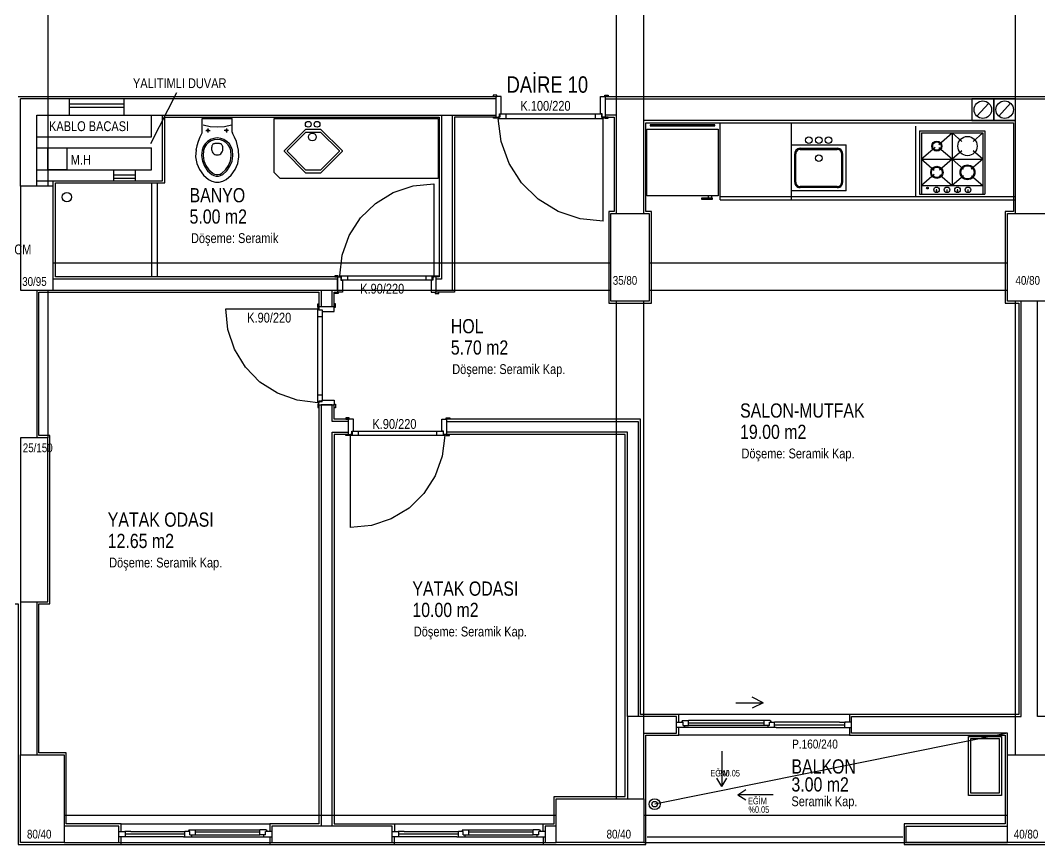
# Model space of a CAD drawing. Header units: centimetres. Extents: x 0 to 13208, y -30 to 2970.
# Drawn here: x 2285.8 to 2751.8, y 1159.2 to 1536 of the extents above; entities that cross this region are included whole.
import ezdxf

# ---------------------------------------------------------------- set-up
doc = ezdxf.new("R2010")
doc.units = ezdxf.units.CM
doc.layers.add('SCOTT-MIMARI', color=8, linetype='CONTINUOUS')
doc.styles.get("Standard").update_dxf_attribs({"font": 'arial.ttf', "width": 0.8})

msp = doc.modelspace()

# ---------------------------------------------------------------- linework, layer by layer
at = {"layer": 'SCOTT-MIMARI'}
for p, q in [((2502.02, 1501.8), (2502.02, 1501.22)), ((2503.58, 1501.8), (2502.02, 1501.8)), ((2502.02, 1501.22), (2503.58, 1501.22)), ((2505.55, 1501.22), (2503.3, 1501.22)), ((2503.3, 1491.72), (2503.3, 1501.22)), ((2503.58, 1501.22), (2503.58, 1501.8)), ((2505.55, 1493.22), (2505.55, 1501.22)), ((2551.05, 1501.22), (2553.3, 1501.22)), ((2551.05, 1493.22), (2551.05, 1501.22)), ((2553.01, 1501.22), (2553.01, 1501.8)), ((2553.01, 1501.8), (2554.57, 1501.8)), ((2554.57, 1501.22), (2553.01, 1501.22)), ((2553.3, 1491.72), (2553.3, 1501.22)), ((2554.57, 1501.8), (2554.57, 1501.22)), ((2368.93, 1491.22), (2382.67, 1491.22)), ((2368.93, 1484.93), (2368.93, 1491.22)), ((2382.67, 1484.93), (2382.67, 1491.22)), ((2502.05, 1491.72), (2503.58, 1491.72)), ((2502.05, 1491.24), (2502.05, 1491.72)), ((2503.58, 1491.24), (2502.05, 1491.24)), ((2503.3, 1491.72), (2504.8, 1491.72)), ((2503.58, 1491.72), (2503.58, 1491.24)), ((2504.3, 1491.72), (2504.3, 1491.22)), ((2505.06, 1491.7), (2504.3, 1491.7)), ((2504.3, 1491.22), (2552.29, 1491.22)), ((2504.8, 1491.72), (2504.8, 1493.22)), ((2504.8, 1493.22), (2505.55, 1493.22)), ((2551.54, 1493.16), (2505.06, 1493.16)), ((2505.06, 1493.16), (2505.06, 1491.7)), ((2507.87, 1491.22), (2507.87, 1493.16)), ((2548.72, 1491.22), (2548.72, 1493.16)), ((2551.8, 1493.22), (2551.05, 1493.22)), ((2551.54, 1493.16), (2551.54, 1491.7)), ((2551.54, 1491.7), (2552.29, 1491.7)), ((2551.8, 1491.72), (2551.8, 1493.22)), ((2553.3, 1491.72), (2551.8, 1491.72)), ((2552.29, 1491.72), (2552.29, 1491.22)), ((2552.29, 1444.23), (2552.29, 1491.22)), ((2554.55, 1491.72), (2553.01, 1491.72)), ((2553.01, 1491.72), (2553.01, 1491.24)), ((2553.01, 1491.24), (2554.55, 1491.24)), ((2554.55, 1491.24), (2554.55, 1491.72)), ((2371.53, 1486.66), (2371.53, 1484.81)), ((2380.06, 1486.66), (2380.06, 1484.81)), ((2603.25, 1488.3), (2573.75, 1488.3)), ((2573.75, 1488.3), (2573.75, 1487.8)), ((2573.75, 1487.8), (2603.25, 1487.8)), ((2603.25, 1487.8), (2603.25, 1488.3)), ((2370.61, 1485.72), (2372.57, 1485.72)), ((2380.98, 1485.72), (2379.02, 1485.72)), ((2572.25, 1455.8), (2572.25, 1486.3)), ((2572.25, 1486.3), (2604.75, 1486.3)), ((2604.75, 1486.3), (2604.75, 1455.8)), ((2696.81, 1485.55), (2696.81, 1456.55)), ((2696.81, 1485.55), (2726.81, 1485.55)), ((2697.81, 1484.55), (2725.81, 1484.55)), ((2697.81, 1484.55), (2697.81, 1456.55)), ((2705.71, 1479.33), (2711.81, 1484.55)), ((2711.81, 1484.55), (2716.29, 1480.71)), ((2711.81, 1484.55), (2711.81, 1460.55)), ((2721.33, 1480.71), (2725.81, 1484.55)), ((2725.81, 1484.55), (2725.81, 1460.55)), ((2376.88, 1479.67), (2374.71, 1479.67)), ((2638.3, 1458.05), (2638.3, 1479.05)), ((2638.3, 1479.05), (2663.3, 1479.05)), ((2642.3, 1477.55), (2659.3, 1477.55)), ((2663.3, 1458.05), (2663.3, 1479.05)), ((2704.02, 1477.87), (2697.81, 1472.55)), ((2711.81, 1472.55), (2705.69, 1477.8)), ((2639.8, 1462.05), (2639.8, 1475.05)), ((2640.3, 1462.05), (2640.3, 1475.05)), ((2642.3, 1477.05), (2659.3, 1477.05)), ((2661.3, 1462.05), (2661.3, 1475.05)), ((2661.8, 1462.05), (2661.8, 1475.05)), ((2697.81, 1472.55), (2703.65, 1467.54)), ((2697.81, 1472.55), (2725.81, 1472.55)), ((2711.81, 1472.55), (2705.96, 1467.54)), ((2716.29, 1476.4), (2711.81, 1472.55)), ((2711.81, 1472.55), (2717.04, 1468.07)), ((2725.81, 1472.55), (2720.5, 1468)), ((2725.81, 1472.55), (2721.33, 1476.4)), ((2703.57, 1465.49), (2697.81, 1460.55)), ((2706.13, 1465.43), (2711.81, 1460.55)), ((2716.96, 1464.96), (2711.81, 1460.55)), ((2720.7, 1464.93), (2725.81, 1460.55)), ((2474.79, 1461.22), (2474.79, 1419.22)), ((2659.3, 1460.05), (2642.3, 1460.05)), ((2659.3, 1459.55), (2642.3, 1459.55)), ((2697.81, 1460.55), (2725.81, 1460.55)), ((2725.81, 1460.55), (2725.81, 1456.55)), ((2597.25, 1454.8), (2597.25, 1454.3)), ((2602.25, 1454.8), (2597.25, 1454.8)), ((2597.25, 1454.3), (2602.25, 1454.3)), ((2600.25, 1455.8), (2600.25, 1454.8)), ((2601.75, 1455.8), (2601.75, 1454.8)), ((2602.25, 1454.3), (2602.25, 1454.8)), ((2605.8, 1454.05), (2740.8, 1454.05)), ((2663.3, 1458.05), (2638.3, 1458.05)), ((2696.81, 1456.55), (2726.81, 1456.55)), ((2704.79, 1458.54), (2704.52, 1458.54)), ((2704.52, 1458.54), (2704.52, 1457.31)), ((2704.79, 1457.31), (2704.79, 1458.54)), ((2709.58, 1458.54), (2709.31, 1458.54)), ((2709.31, 1458.54), (2709.31, 1457.31)), ((2709.58, 1457.31), (2709.58, 1458.54)), ((2714.38, 1458.54), (2714.11, 1458.54)), ((2714.11, 1458.54), (2714.11, 1457.31)), ((2714.38, 1457.31), (2714.38, 1458.54)), ((2719.17, 1458.54), (2718.9, 1458.54)), ((2718.9, 1458.54), (2718.9, 1457.31)), ((2719.17, 1457.31), (2719.17, 1458.54)), ((2431.08, 1419.21), (2429.55, 1419.21)), ((2429.55, 1419.21), (2429.55, 1418.72)), ((2429.55, 1418.72), (2431.08, 1418.72)), ((2430.8, 1418.72), (2432.3, 1418.72)), ((2430.8, 1418.72), (2430.8, 1411.72)), ((2431.08, 1418.72), (2431.08, 1419.21)), ((2431.8, 1419.22), (2474.79, 1419.22)), ((2431.8, 1418.72), (2431.8, 1419.22)), ((2432.56, 1418.75), (2431.8, 1418.75)), ((2432.3, 1418.72), (2432.3, 1417.22)), ((2432.3, 1417.22), (2433.05, 1417.22)), ((2432.56, 1417.29), (2432.56, 1418.75)), ((2474.04, 1417.29), (2432.56, 1417.29)), ((2433.05, 1417.22), (2433.05, 1411.72)), ((2435.37, 1419.22), (2435.37, 1417.29)), ((2471.22, 1419.22), (2471.22, 1417.29)), ((2474.3, 1417.22), (2473.55, 1417.22)), ((2473.55, 1417.22), (2473.55, 1411.72)), ((2474.04, 1418.75), (2474.79, 1418.75)), ((2474.04, 1417.29), (2474.04, 1418.75)), ((2474.3, 1418.72), (2474.3, 1417.22)), ((2475.8, 1418.72), (2474.3, 1418.72)), ((2474.79, 1418.72), (2474.79, 1419.22)), ((2475.51, 1419.21), (2477.05, 1419.21)), ((2475.51, 1418.72), (2475.51, 1419.21)), ((2477.05, 1418.72), (2475.51, 1418.72)), ((2475.8, 1418.72), (2475.8, 1411.72)), ((2477.05, 1419.21), (2477.05, 1418.72)), ((2429.52, 1411.15), (2429.52, 1411.72)), ((2429.52, 1411.72), (2431.08, 1411.72)), ((2431.08, 1411.15), (2429.52, 1411.15)), ((2433.05, 1411.72), (2430.8, 1411.72)), ((2431.08, 1411.72), (2431.08, 1411.15)), ((2473.55, 1411.72), (2475.8, 1411.72)), ((2475.51, 1411.72), (2475.51, 1411.15)), ((2477.07, 1411.72), (2475.51, 1411.72)), ((2475.51, 1411.15), (2477.07, 1411.15)), ((2477.07, 1411.15), (2477.07, 1411.72)), ((2379.8, 1404.22), (2421.8, 1404.22)), ((2421.8, 1361.23), (2421.8, 1404.22)), ((2422.3, 1404.22), (2421.8, 1404.22)), ((2421.81, 1404.94), (2421.81, 1406.47)), ((2421.81, 1406.47), (2422.3, 1406.47)), ((2422.3, 1404.94), (2421.81, 1404.94)), ((2422.27, 1403.47), (2422.27, 1404.22)), ((2423.73, 1403.47), (2422.27, 1403.47)), ((2422.3, 1406.47), (2422.3, 1404.94)), ((2422.3, 1405.22), (2429.3, 1405.22)), ((2422.3, 1405.22), (2422.3, 1403.72)), ((2422.3, 1403.72), (2423.8, 1403.72)), ((2423.73, 1403.47), (2423.73, 1361.98)), ((2423.8, 1403.72), (2423.8, 1402.97)), ((2423.8, 1402.97), (2429.3, 1402.97)), ((2429.87, 1406.5), (2429.3, 1406.5)), ((2429.3, 1406.5), (2429.3, 1404.94)), ((2429.3, 1402.97), (2429.3, 1405.22)), ((2429.3, 1404.94), (2429.87, 1404.94)), ((2429.87, 1404.94), (2429.87, 1406.5)), ((2421.8, 1400.65), (2423.73, 1400.65)), ((2421.8, 1364.8), (2423.73, 1364.8)), ((2422.3, 1361.23), (2421.8, 1361.23)), ((2423.73, 1361.98), (2422.27, 1361.98)), ((2422.27, 1361.98), (2422.27, 1361.23)), ((2422.3, 1360.22), (2422.3, 1361.72)), ((2422.3, 1361.72), (2423.8, 1361.72)), ((2423.8, 1362.47), (2429.3, 1362.47)), ((2423.8, 1361.72), (2423.8, 1362.47)), ((2429.3, 1362.47), (2429.3, 1360.22)), ((2421.81, 1360.51), (2421.81, 1358.98)), ((2422.3, 1360.51), (2421.81, 1360.51)), ((2421.81, 1358.98), (2422.3, 1358.98)), ((2422.3, 1358.98), (2422.3, 1360.51)), ((2422.3, 1360.22), (2429.3, 1360.22)), ((2429.3, 1360.51), (2429.87, 1360.51)), ((2429.3, 1358.95), (2429.3, 1360.51)), ((2429.87, 1358.95), (2429.3, 1358.95)), ((2429.87, 1360.51), (2429.87, 1358.95)), ((2434.52, 1354.3), (2434.52, 1353.72)), ((2436.08, 1354.3), (2434.52, 1354.3)), ((2434.52, 1353.72), (2436.08, 1353.72)), ((2438.05, 1353.72), (2435.8, 1353.72)), ((2435.8, 1346.72), (2435.8, 1353.72)), ((2436.08, 1353.72), (2436.08, 1354.3)), ((2438.05, 1348.22), (2438.05, 1353.72)), ((2478.55, 1353.72), (2480.8, 1353.72)), ((2478.55, 1348.22), (2478.55, 1353.72)), ((2480.51, 1353.72), (2480.51, 1354.3)), ((2480.51, 1354.3), (2482.07, 1354.3)), ((2482.07, 1353.72), (2480.51, 1353.72)), ((2480.8, 1346.72), (2480.8, 1353.72)), ((2482.07, 1354.3), (2482.07, 1353.72)), ((2434.55, 1346.72), (2436.08, 1346.72)), ((2434.55, 1346.24), (2434.55, 1346.72)), ((2435.8, 1346.72), (2437.3, 1346.72)), ((2436.08, 1346.72), (2436.08, 1346.24)), ((2436.8, 1346.72), (2436.8, 1346.22)), ((2437.3, 1348.22), (2438.05, 1348.22)), ((2437.3, 1346.72), (2437.3, 1348.22)), ((2437.56, 1348.16), (2479.04, 1348.16)), ((2437.56, 1348.16), (2437.56, 1346.7)), ((2440.37, 1346.22), (2440.37, 1348.16)), ((2476.22, 1346.22), (2476.22, 1348.16)), ((2479.3, 1348.22), (2478.55, 1348.22)), ((2479.04, 1348.16), (2479.04, 1346.7)), ((2479.3, 1346.72), (2479.3, 1348.22)), ((2480.8, 1346.72), (2479.3, 1346.72)), ((2479.79, 1346.72), (2479.79, 1346.22)), ((2482.05, 1346.72), (2480.51, 1346.72)), ((2480.51, 1346.72), (2480.51, 1346.24)), ((2482.05, 1346.24), (2482.05, 1346.72)), ((2436.08, 1346.24), (2434.55, 1346.24)), ((2437.56, 1346.7), (2436.8, 1346.7)), ((2479.79, 1346.22), (2436.8, 1346.22)), ((2436.8, 1304.23), (2436.8, 1346.22)), ((2479.04, 1346.7), (2479.79, 1346.7)), ((2480.51, 1346.24), (2482.05, 1346.24)), ((2585.8, 1215.22), (2588.8, 1215.22)), ((2589.55, 1212.72), (2585.8, 1212.72)), ((2588.48, 1215.97), (2591.3, 1215.97)), ((2588.8, 1213.72), (2588.8, 1215.22)), ((2588.8, 1213.72), (2591.3, 1213.72)), ((2589.55, 1212.72), (2589.55, 1213.72)), ((2625.8, 1215.97), (2591.3, 1215.97)), ((2591.3, 1213.72), (2591.3, 1215.97)), ((2591.3, 1214.85), (2625.8, 1214.85)), ((2625.8, 1213.72), (2591.3, 1213.72)), ((2628.61, 1215.97), (2625.8, 1215.97)), ((2625.8, 1213.72), (2625.8, 1215.97)), ((2628.3, 1213.72), (2625.8, 1213.72)), ((2627.55, 1213.72), (2627.55, 1212.72)), ((2631.3, 1212.72), (2627.55, 1212.72)), ((2628.3, 1215.22), (2630.55, 1215.22)), ((2628.3, 1213.72), (2628.3, 1215.22)), ((2660.3, 1215.22), (2630.55, 1215.22)), ((2630.55, 1212.72), (2630.55, 1215.22)), ((2630.55, 1213.97), (2662.8, 1213.97)), ((2631.3, 1212.72), (2665.8, 1212.72)), ((2660.3, 1215.22), (2663.11, 1215.22)), ((2662.8, 1212.72), (2662.8, 1215.22)), ((2665.8, 1215.22), (2662.8, 1215.22)), ((2330.8, 1165.22), (2333.8, 1165.22)), ((2336.3, 1165.22), (2333.48, 1165.22)), ((2333.8, 1162.72), (2333.8, 1165.22)), ((2336.3, 1165.22), (2361.05, 1165.22)), ((2363.3, 1165.22), (2361.05, 1165.22)), ((2361.05, 1162.72), (2361.05, 1165.22)), ((2362.98, 1165.97), (2365.8, 1165.97)), ((2363.3, 1163.72), (2363.3, 1165.22)), ((2365.8, 1165.97), (2395.3, 1165.97)), ((2365.8, 1163.72), (2365.8, 1165.97)), ((2398.11, 1165.97), (2395.3, 1165.97)), ((2395.3, 1163.72), (2395.3, 1165.97)), ((2400.8, 1165.22), (2397.8, 1165.22)), ((2397.8, 1163.72), (2397.8, 1165.22)), ((2455.8, 1165.22), (2458.8, 1165.22)), ((2461.3, 1165.22), (2458.48, 1165.22)), ((2458.8, 1162.72), (2458.8, 1165.22)), ((2461.3, 1165.22), (2486.05, 1165.22)), ((2488.3, 1165.22), (2486.05, 1165.22)), ((2486.05, 1162.72), (2486.05, 1165.22)), ((2487.98, 1165.97), (2490.8, 1165.97)), ((2488.3, 1163.72), (2488.3, 1165.22)), ((2490.8, 1165.97), (2520.3, 1165.97)), ((2490.8, 1163.72), (2490.8, 1165.97)), ((2523.11, 1165.97), (2520.3, 1165.97)), ((2520.3, 1163.72), (2520.3, 1165.97)), ((2525.8, 1165.22), (2522.8, 1165.22)), ((2522.8, 1163.72), (2522.8, 1165.22)), ((2360.3, 1162.72), (2330.8, 1162.72)), ((2361.05, 1163.97), (2333.8, 1163.97)), ((2360.3, 1162.72), (2364.05, 1162.72)), ((2363.3, 1163.72), (2365.8, 1163.72)), ((2364.05, 1163.72), (2364.05, 1162.72)), ((2395.3, 1164.85), (2365.8, 1164.85)), ((2365.8, 1163.72), (2395.3, 1163.72)), ((2397.8, 1163.72), (2395.3, 1163.72)), ((2397.05, 1162.72), (2397.05, 1163.72)), ((2397.05, 1162.72), (2400.8, 1162.72)), ((2485.3, 1162.72), (2455.8, 1162.72)), ((2486.05, 1163.97), (2458.8, 1163.97)), ((2485.3, 1162.72), (2489.05, 1162.72)), ((2488.3, 1163.72), (2490.8, 1163.72)), ((2489.05, 1163.72), (2489.05, 1162.72)), ((2520.3, 1164.85), (2490.8, 1164.85)), ((2490.8, 1163.72), (2520.3, 1163.72)), ((2522.8, 1163.72), (2520.3, 1163.72)), ((2522.05, 1162.72), (2522.05, 1163.72)), ((2522.05, 1162.72), (2525.8, 1162.72))]:
    msp.add_line(p, q, dxfattribs=at)
for points in [[(2558.3, 1447.72), (2558.3, 1617.72)], [(2570.8, 1447.72), (2570.8, 1617.72)], [(2740.8, 1447.72), (2740.8, 1617.72)], [(2298.3, 1565.22), (2298.3, 1460.22)], [(2284.8, 1501.22), (2503.3, 1501.22)], [(2345.49, 1479.8), (2357.25, 1503.01)], [(2553.3, 1501.22), (2940.8, 1501.22)], [(2293.3, 1492.72), (2503.3, 1492.72), (2503.3, 1500.22), (2285.8, 1500.22)], [(2285.8, 1460.22), (2285.8, 1500.22)], [(2308.3, 1492.72), (2308.3, 1500.22)], [(2333.3, 1497.72), (2308.3, 1497.72)], [(2333.3, 1496.22), (2308.3, 1496.22)], [(2333.3, 1492.72), (2333.3, 1500.22)], [(2558.3, 1447.72), (2558.3, 1447.72), (2558.3, 1492.72), (2553.3, 1492.72), (2553.3, 1500.22), (2940.8, 1500.22), (2940.8, 1492.72), (2935.8, 1492.72), (2935.8, 1447.72)], [(2730.8, 1490.22), (2730.8, 1500.22), (2720.8, 1500.22), (2720.8, 1490.22), (2730.8, 1490.22)], [(2728.51, 1498.16), (2723.08, 1492.29)], [(2740.8, 1490.22), (2740.8, 1500.22), (2730.8, 1500.22), (2730.8, 1490.22), (2740.8, 1490.22)], [(2738.51, 1498.16), (2733.08, 1492.29)], [(2293.3, 1462.72), (2350.8, 1462.72), (2350.8, 1492.72)], [(2293.3, 1460.22), (2293.3, 1492.72)], [(2430.8, 1418.72), (2301.8, 1418.72), (2301.8, 1461.72), (2351.8, 1461.72), (2351.8, 1491.72), (2477.3, 1491.72), (2477.3, 1418.72), (2475.8, 1418.72)], [(2345.8, 1482.72), (2345.8, 1492.72)], [(2476.8, 1463.72), (2404.59, 1463.72), (2401.8, 1466.52), (2401.8, 1491.22), (2476.8, 1491.22), (2476.8, 1463.72), (2476.8, 1463.72)], [(2478.3, 1492.72), (2478.3, 1417.72), (2475.8, 1417.72), (2475.8, 1412.72), (2483.3, 1412.72), (2483.3, 1492.72)], [(2503.3, 1491.72), (2484.3, 1491.72), (2484.3, 1411.72), (2475.8, 1411.72)], [(2552.29, 1444.23), (2541.71, 1445.3), (2531.63, 1448.7), (2522.56, 1454.26), (2514.96, 1461.71), (2509.21, 1470.66), (2505.59, 1480.66), (2504.3, 1491.22)], [(2552.76, 1491.43), (2552.46, 1491.43), (2552.76, 1491.43)], [(2553.3, 1491.72), (2557.3, 1491.72), (2557.3, 1448.72), (2554.8, 1448.72), (2554.8, 1406.72), (2574.3, 1406.72), (2574.3, 1448.72), (2571.8, 1448.72), (2571.8, 1489.22), (2739.8, 1489.22), (2739.8, 1448.72), (2736.05, 1448.72), (2736.05, 1406.72), (2742.3, 1406.72), (2742.3, 1218.72), (2664.8, 1218.72), (2664.8, 1215.22)], [(2369.31, 1488.3), (2372.52, 1487.57), (2375.8, 1487.32), (2379.08, 1487.57), (2382.29, 1488.3)], [(2740.8, 1447.72), (2740.8, 1490.22), (2570.8, 1490.22)], [(2570.8, 1447.72), (2570.8, 1490.22)], [(2605.8, 1454.05), (2605.8, 1489.22)], [(2638.3, 1454.05), (2638.3, 1489.22)], [(2695.11, 1487.72), (2695.11, 1455.55)], [(2293.3, 1482.72), (2345.8, 1482.72)], [(2368.78, 1484.38), (2367.84, 1482.56), (2367.07, 1480.67), (2366.48, 1478.71), (2366.07, 1476.7)], [(2368.78, 1484.38), (2368.84, 1484.51), (2368.89, 1484.65), (2368.92, 1484.79), (2368.93, 1484.93)], [(2375.8, 1482.26), (2374.22, 1482.07), (2372.71, 1481.54), (2371.36, 1480.69), (2370.23, 1479.56), (2369.39, 1478.2), (2368.86, 1476.7)], [(2382.73, 1476.7), (2382.21, 1478.2), (2381.36, 1479.56), (2380.23, 1480.69), (2378.88, 1481.54), (2377.38, 1482.07), (2375.79, 1482.26)], [(2382.67, 1484.93), (2382.68, 1484.79), (2382.71, 1484.65), (2382.75, 1484.51), (2382.82, 1484.38)], [(2385.53, 1476.7), (2385.12, 1478.71), (2384.53, 1480.67), (2383.76, 1482.56), (2382.82, 1484.38)], [(2406.56, 1476.04), (2406.56, 1476.49), (2416.36, 1486.29), (2423.06, 1486.29), (2432.86, 1476.49), (2432.86, 1476.04), (2423.06, 1466.24), (2416.36, 1466.24), (2406.56, 1476.04)], [(2407.9, 1476.04), (2407.9, 1476.49), (2416.36, 1484.95), (2423.06, 1484.95), (2431.52, 1476.49), (2431.52, 1476.04), (2423.06, 1467.58), (2416.36, 1467.58), (2407.9, 1476.04)], [(2726.81, 1485.55), (2726.81, 1456.55)], [(2293.3, 1467.72), (2345.8, 1467.72), (2345.8, 1477.72)], [(2293.3, 1477.72), (2345.8, 1477.72)], [(2298.3, 1467.72), (2298.3, 1477.72), (2307.05, 1477.72), (2307.05, 1467.72), (2298.3, 1467.72)], [(2375.8, 1481.54), (2374.38, 1481.38), (2373.02, 1480.9), (2371.81, 1480.13), (2370.79, 1479.11), (2370.03, 1477.89), (2369.56, 1476.54)], [(2373.37, 1478.59), (2373.29, 1478.16), (2373.24, 1477.72), (2373.23, 1477.29), (2373.24, 1476.85)], [(2374.71, 1479.67), (2374.41, 1479.64), (2374.11, 1479.54), (2373.85, 1479.37), (2373.63, 1479.15), (2373.47, 1478.88), (2373.37, 1478.59)], [(2382.04, 1476.54), (2381.56, 1477.89), (2380.8, 1479.11), (2379.79, 1480.13), (2378.57, 1480.9), (2377.22, 1481.38), (2375.79, 1481.54)], [(2378.22, 1478.59), (2378.12, 1478.88), (2377.96, 1479.15), (2377.74, 1479.37), (2377.48, 1479.54), (2377.19, 1479.64), (2376.88, 1479.67)], [(2378.36, 1476.85), (2378.37, 1477.29), (2378.35, 1477.72), (2378.3, 1478.16), (2378.22, 1478.59)], [(2642.3, 1477.55), (2641.74, 1477.49), (2641.21, 1477.31), (2640.74, 1477.01), (2640.34, 1476.61), (2640.05, 1476.14), (2639.86, 1475.61), (2639.8, 1475.05)], [(2661.8, 1475.05), (2661.73, 1475.61), (2661.55, 1476.14), (2661.25, 1476.61), (2660.86, 1477.01), (2660.38, 1477.31), (2659.85, 1477.49), (2659.3, 1477.55)], [(2366.09, 1476.8), (2365.92, 1473.71), (2366.45, 1470.66), (2367.65, 1467.81), (2369.46, 1465.3), (2371.78, 1463.26)], [(2368.87, 1476.71), (2368.65, 1474.18), (2369.03, 1471.67), (2369.96, 1469.31), (2371.42, 1467.23), (2373.31, 1465.54)], [(2369.57, 1476.57), (2369.37, 1474.21), (2369.72, 1471.86), (2370.59, 1469.65), (2371.95, 1467.71), (2373.72, 1466.13)], [(2373.23, 1477.06), (2373.29, 1476.49), (2373.48, 1475.96), (2373.78, 1475.47), (2374.18, 1475.07), (2374.67, 1474.76), (2375.21, 1474.57), (2375.77, 1474.5)], [(2375.82, 1474.5), (2376.39, 1474.57), (2376.93, 1474.76), (2377.41, 1475.07), (2377.81, 1475.47), (2378.12, 1475.96), (2378.3, 1476.49), (2378.37, 1477.06)], [(2377.87, 1466.13), (2379.64, 1467.71), (2381, 1469.65), (2381.88, 1471.86), (2382.23, 1474.21), (2382.03, 1476.57)], [(2378.29, 1465.54), (2380.18, 1467.23), (2381.63, 1469.31), (2382.57, 1471.67), (2382.94, 1474.18), (2382.73, 1476.71)], [(2379.82, 1463.26), (2382.14, 1465.3), (2383.94, 1467.81), (2385.14, 1470.66), (2385.67, 1473.71), (2385.51, 1476.8)], [(2642.3, 1477.05), (2641.85, 1477), (2641.43, 1476.86), (2641.05, 1476.62), (2640.73, 1476.3), (2640.5, 1475.92), (2640.35, 1475.5), (2640.3, 1475.05)], [(2661.3, 1475.05), (2661.25, 1475.5), (2661.1, 1475.92), (2660.86, 1476.3), (2660.54, 1476.62), (2660.17, 1476.86), (2659.74, 1477), (2659.3, 1477.05)], [(2328.3, 1467.72), (2328.3, 1462.72)], [(2338.3, 1465.22), (2328.3, 1465.22)], [(2338.3, 1463.72), (2328.3, 1463.72)], [(2338.3, 1467.72), (2338.3, 1462.72)], [(2371.78, 1463.26), (2373.3, 1462.51), (2374.95, 1462.12), (2376.64, 1462.12), (2378.3, 1462.51), (2379.82, 1463.26)], [(2373.31, 1465.54), (2374.25, 1465.09), (2375.27, 1464.85), (2376.32, 1464.85), (2377.34, 1465.09), (2378.29, 1465.54)], [(2373.69, 1466.15), (2374.49, 1465.76), (2375.35, 1465.56), (2376.24, 1465.56), (2377.11, 1465.76), (2377.91, 1466.15)], [(2285.8, 1412.72), (2300.8, 1412.72), (2300.8, 1460.22), (2285.8, 1460.22), (2285.8, 1412.72)], [(2300.8, 1460.22), (2300.8, 1462.72)], [(2345.8, 1461.22), (2345.8, 1419.22)], [(2348.3, 1461.22), (2348.3, 1419.22)], [(2431.8, 1419.22), (2432.91, 1428.7), (2436.13, 1437.68), (2441.28, 1445.7), (2448.1, 1452.37), (2456.25, 1457.33), (2465.3, 1460.33), (2474.79, 1461.22)], [(2639.8, 1462.05), (2639.86, 1461.5), (2640.05, 1460.97), (2640.34, 1460.49), (2640.74, 1460.1), (2641.21, 1459.8), (2641.74, 1459.62), (2642.3, 1459.55)], [(2640.3, 1462.05), (2640.35, 1461.61), (2640.5, 1461.19), (2640.73, 1460.81), (2641.05, 1460.49), (2641.43, 1460.25), (2641.85, 1460.1), (2642.3, 1460.05)], [(2659.3, 1460.05), (2659.74, 1460.1), (2660.17, 1460.25), (2660.54, 1460.49), (2660.86, 1460.81), (2661.1, 1461.19), (2661.25, 1461.61), (2661.3, 1462.05)], [(2659.3, 1459.55), (2659.85, 1459.62), (2660.38, 1459.8), (2660.86, 1460.1), (2661.25, 1460.49), (2661.55, 1460.97), (2661.73, 1461.5), (2661.8, 1462.05)], [(2604.75, 1455.8), (2572.25, 1455.8)], [(2605.8, 1455.55), (2740.8, 1455.55)], [(2555.8, 1447.72), (2573.3, 1447.72), (2573.3, 1407.72), (2555.8, 1407.72), (2555.8, 1447.72)], [(2737.05, 1447.72), (2757.05, 1447.72), (2757.05, 1407.72), (2737.05, 1407.72), (2737.05, 1447.72)], [(2300.8, 1425.22), (2555.8, 1425.22)], [(2573.3, 1425.22), (2737.05, 1425.22)], [(2300.8, 1412.72), (2423.3, 1412.72), (2423.3, 1405.22), (2428.3, 1405.22), (2428.3, 1412.72), (2430.8, 1412.72), (2430.8, 1417.72), (2300.8, 1417.72)], [(2475.26, 1419.02), (2474.96, 1419.02), (2475.26, 1419.02)], [(2293.3, 1412.72), (2293.3, 1345.22)], [(2298.3, 1412.72), (2555.8, 1412.72)], [(2298.3, 1412.72), (2298.3, 1345.22)], [(2573.3, 1412.72), (2737.05, 1412.72)], [(2331.8, 1165.22), (2331.8, 1168.72), (2306.8, 1168.72), (2306.8, 1201.22), (2294.3, 1201.22), (2294.3, 1269.22), (2299.3, 1269.22), (2299.3, 1346.22), (2294.3, 1346.22), (2294.3, 1411.72), (2422.3, 1411.72), (2422.3, 1405.22)], [(2429.3, 1405.22), (2429.3, 1411.72), (2430.8, 1411.72)], [(2558.3, 1180.22), (2558.3, 1407.72)], [(2570.8, 1180.22), (2570.8, 1407.72)], [(2737.05, 1200.22), (2737.05, 1210.22), (2665.8, 1210.22), (2665.8, 1217.72), (2743.3, 1217.72), (2743.3, 1407.72)], [(2740.8, 1200.22), (2740.8, 1407.72)], [(2757.05, 1200.22), (2757.05, 1210.22), (2828.3, 1210.22), (2828.3, 1217.72), (2750.8, 1217.72), (2750.8, 1407.72)], [(2421.8, 1361.23), (2412.32, 1362.34), (2403.34, 1365.55), (2395.32, 1370.7), (2388.65, 1377.53), (2383.69, 1385.67), (2380.69, 1394.73), (2379.8, 1404.22)], [(2422, 1404.69), (2422, 1404.38), (2422, 1404.69)], [(2422.3, 1360.22), (2422.3, 1168.72), (2399.8, 1168.72), (2399.8, 1165.22)], [(2428.3, 1167.72), (2428.3, 1347.72), (2435.8, 1347.72), (2435.8, 1352.72), (2428.3, 1352.72), (2428.3, 1360.22), (2423.3, 1360.22), (2423.3, 1167.72)], [(2435.8, 1353.72), (2429.3, 1353.72), (2429.3, 1360.22)], [(2586.8, 1215.22), (2586.8, 1218.72), (2569.3, 1218.72), (2569.3, 1353.72), (2480.8, 1353.72)], [(2563.3, 1217.72), (2563.3, 1347.72), (2480.8, 1347.72), (2480.8, 1352.72), (2568.3, 1352.72), (2568.3, 1217.72)], [(2435.8, 1346.72), (2429.3, 1346.72), (2429.3, 1168.72), (2456.8, 1168.72), (2456.8, 1165.22)], [(2524.8, 1165.22), (2524.8, 1168.72), (2529.8, 1168.72), (2529.8, 1181.22), (2562.3, 1181.22), (2562.3, 1346.72), (2480.8, 1346.72)], [(2285.8, 1270.22), (2298.3, 1270.22), (2298.3, 1345.22), (2285.8, 1345.22), (2285.8, 1270.22)], [(2436.33, 1346.43), (2436.64, 1346.43), (2436.33, 1346.43)], [(2479.79, 1346.22), (2478.68, 1336.75), (2475.47, 1327.77), (2470.32, 1319.74), (2463.5, 1313.08), (2455.35, 1308.12), (2446.3, 1305.12), (2436.8, 1304.23)], [(2275.8, 1269.22), (2284.8, 1269.22), (2284.8, 1159.22), (2331.8, 1159.22), (2331.8, 1162.72)], [(2285.8, 1270.22), (2285.8, 1200.22)], [(2293.3, 1270.22), (2293.3, 1200.22)], [(2625.37, 1224.07), (2620.37, 1226.57)], [(2612.87, 1224.07), (2625.37, 1224.07)], [(2625.37, 1224.07), (2620.37, 1221.57)], [(2570.8, 1180.22), (2570.8, 1210.22), (2585.8, 1210.22), (2585.8, 1217.72), (2563.3, 1217.72), (2563.3, 1180.22)], [(2664.8, 1218.72), (2586.8, 1218.72)], [(2524.8, 1162.72), (2524.8, 1159.22), (2571.8, 1159.22), (2571.8, 1209.22), (2586.8, 1209.22), (2586.8, 1212.72)], [(2588.48, 1215.97), (2588.05, 1215.22)], [(2627.55, 1212.72), (2589.55, 1212.72)], [(2628.61, 1215.97), (2629.05, 1215.22)], [(2664.8, 1212.72), (2664.8, 1209.22), (2736.05, 1209.22), (2736.05, 1168.72), (2689.8, 1168.72), (2689.8, 1159.22), (2804.3, 1159.22), (2804.3, 1168.72), (2758.05, 1168.72), (2758.05, 1209.22), (2829.3, 1209.22), (2829.3, 1212.72)], [(2737.05, 1210.22), (2575.8, 1177.72)], [(2664.8, 1209.22), (2586.8, 1209.22)], [(2734.3, 1181.72), (2719.3, 1181.72), (2719.3, 1208.72), (2734.3, 1208.72), (2734.3, 1181.72)], [(2733.3, 1182.72), (2720.3, 1182.72), (2720.3, 1207.72), (2733.3, 1207.72), (2733.3, 1182.72)], [(2285.8, 1200.22), (2305.8, 1200.22), (2305.8, 1160.22), (2285.8, 1160.22), (2285.8, 1200.22)], [(2606.51, 1202), (2606.51, 1185.84)], [(2737.05, 1200.22), (2757.05, 1200.22), (2757.05, 1160.22), (2737.05, 1160.22), (2737.05, 1200.22)], [(2606.51, 1185.84), (2604.18, 1189.54)], [(2606.51, 1185.84), (2608.85, 1189.54)], [(2613.77, 1182.03), (2617.47, 1184.37)], [(2530.8, 1180.22), (2570.8, 1180.22), (2570.8, 1160.22), (2530.8, 1160.22), (2530.8, 1180.22)], [(2629.93, 1182.03), (2613.77, 1182.03)], [(2613.77, 1182.03), (2617.47, 1179.7)], [(2305.8, 1172.72), (2530.8, 1172.72)], [(2570.8, 1172.72), (2737.05, 1172.72)], [(2305.8, 1160.22), (2330.8, 1160.22), (2330.8, 1167.72), (2305.8, 1167.72)], [(2331.8, 1168.72), (2399.8, 1168.72)], [(2362.98, 1165.97), (2362.55, 1165.22)], [(2398.11, 1165.97), (2398.55, 1165.22)], [(2400.8, 1167.72), (2400.8, 1160.22), (2455.8, 1160.22), (2455.8, 1167.72), (2400.8, 1167.72)], [(2456.8, 1168.72), (2524.8, 1168.72)], [(2487.98, 1165.97), (2487.55, 1165.22)], [(2523.11, 1165.97), (2523.55, 1165.22)], [(2530.8, 1167.72), (2525.8, 1167.72), (2525.8, 1160.22), (2530.8, 1160.22)], [(2525.8, 1167.72), (2525.8, 1160.22)], [(2737.05, 1160.22), (2690.8, 1160.22), (2690.8, 1167.72), (2737.05, 1167.72)], [(2364.05, 1162.72), (2397.05, 1162.72)], [(2399.8, 1162.72), (2399.8, 1159.22), (2456.8, 1159.22), (2456.8, 1162.72)], [(2399.8, 1162.72), (2399.8, 1159.22), (2456.8, 1159.22), (2456.8, 1162.72)], [(2489.05, 1162.72), (2522.05, 1162.72)], [(2572.3, 1162.72), (2689.3, 1162.72)], [(2305.8, 1160.22), (2530.8, 1160.22)], [(2331.8, 1159.22), (2399.8, 1159.22)], [(2456.8, 1159.22), (2524.8, 1159.22)], [(2570.8, 1160.22), (2737.05, 1160.22)], [(2572.3, 1160.22), (2689.3, 1160.22)]]:
    msp.add_lwpolyline(points, dxfattribs=at)
for centre, radius in [((2725.8, 1495.22), 4), ((2735.8, 1495.22), 4), ((2417.43, 1488.52), 1.34), ((2421.44, 1488.52), 1.34), ((2371.53, 1485.72), 0.413), ((2380.06, 1485.72), 0.413), ((2419.3, 1482.72), 1.78), ((2646.3, 1481.3), 1.5), ((2650.8, 1481.3), 1.5), ((2655.3, 1481.3), 1.5), ((2718.81, 1478.55), 4.42), ((2704.81, 1478.55), 2.31), ((2704.81, 1478.55), 1.92), ((2650.8, 1473.05), 1.5), ((2704.81, 1466.55), 2.81), ((2704.81, 1466.55), 2.42), ((2718.81, 1466.55), 3.42), ((2718.81, 1466.55), 3.02), ((2700.52, 1459.34), 0.375), ((2704.66, 1458.55), 1.25), ((2709.45, 1458.55), 1.25), ((2714.24, 1458.55), 1.25), ((2719.03, 1458.55), 1.25), ((2307.05, 1455.22), 2.12), ((2575.8, 1177.72), 2.5), ((2575.8, 1177.72), 1.25)]:
    msp.add_circle(centre, radius, dxfattribs=at)

# ---------------------------------------------------------------- texts
at = {"layer": 'SCOTT-MIMARI', "width": 0.8}
for s, height, p in [('DAİRE 10', 7.5, (2508.09, 1502.94)), ('YALITIMLI DUVAR', 4.5, (2337.26, 1505.04)), ('K.100/220', 4.5, (2514.41, 1494.7)), ('KABLO BACASI', 4.5, (2298.89, 1485.39)), ('M.H', 4.5, (2308.81, 1470.05)), ('BANYO', 6.5, (2363.14, 1452.85)), ('5.00 m2', 6.5, (2363.14, 1443.1)), ('Döşeme: Seramik', 4.5, (2363.79, 1434.22)), ('17X17.64/27CM', 4.5, (2254.48, 1429.06)), ('30/95', 4, (2286.63, 1414.64)), ('35/80', 4, (2556.63, 1415.15)), ('40/80', 4, (2740.76, 1415.15)), ('K.90/220', 4.5, (2441.16, 1411.1)), ('K.90/220', 4.5, (2389.5, 1397.87)), ('HOL', 6.5, (2482.6, 1392.97)), ('5.70 m2', 6.5, (2482.6, 1383.23)), ('Döşeme: Seramik Kap.', 4.5, (2483.24, 1374.34)), ('SALON-MUTFAK', 6.5, (2614.84, 1354.42)), ('K.90/220', 4.5, (2446.75, 1349.27)), ('19.00 m2', 6.5, (2614.84, 1344.67)), ('25/150', 4, (2286.89, 1338.61)), ('Döşeme: Seramik Kap.', 4.5, (2615.48, 1335.78)), ('YATAK ODASI', 6.5, (2325.74, 1304.55)), ('12.65 m2', 6.5, (2325.74, 1294.8)), ('Döşeme: Seramik Kap.', 4.5, (2326.38, 1285.91)), ('YATAK ODASI', 6.5, (2465.01, 1273.01)), ('10.00 m2', 6.5, (2465.01, 1263.27)), ('Döşeme: Seramik Kap.', 4.5, (2465.66, 1254.38)), ('P.160/240', 4.096, (2638.66, 1203.15)), ('BALKON', 6.5, (2638.32, 1191.71)), ('EĞİM', 3, (2601.25, 1190.37)), ('%%%0.05', 3, (2605.25, 1190.37)), ('3.00 m2', 6.5, (2638.32, 1183.5)), ('EĞİM', 3, (2618.5, 1177.64)), ('Seramik Kap.', 4.5, (2638.32, 1176.79)), ('%%%0.05', 3, (2618.67, 1173.76)), ('80/40', 4, (2288.81, 1162.01)), ('80/40', 4, (2553.8, 1162.01)), ('40/80', 4, (2739.98, 1162.01))]:
    msp.add_text(s, height=height, dxfattribs=at).set_placement(p)

doc.saveas('drawing.dxf')
